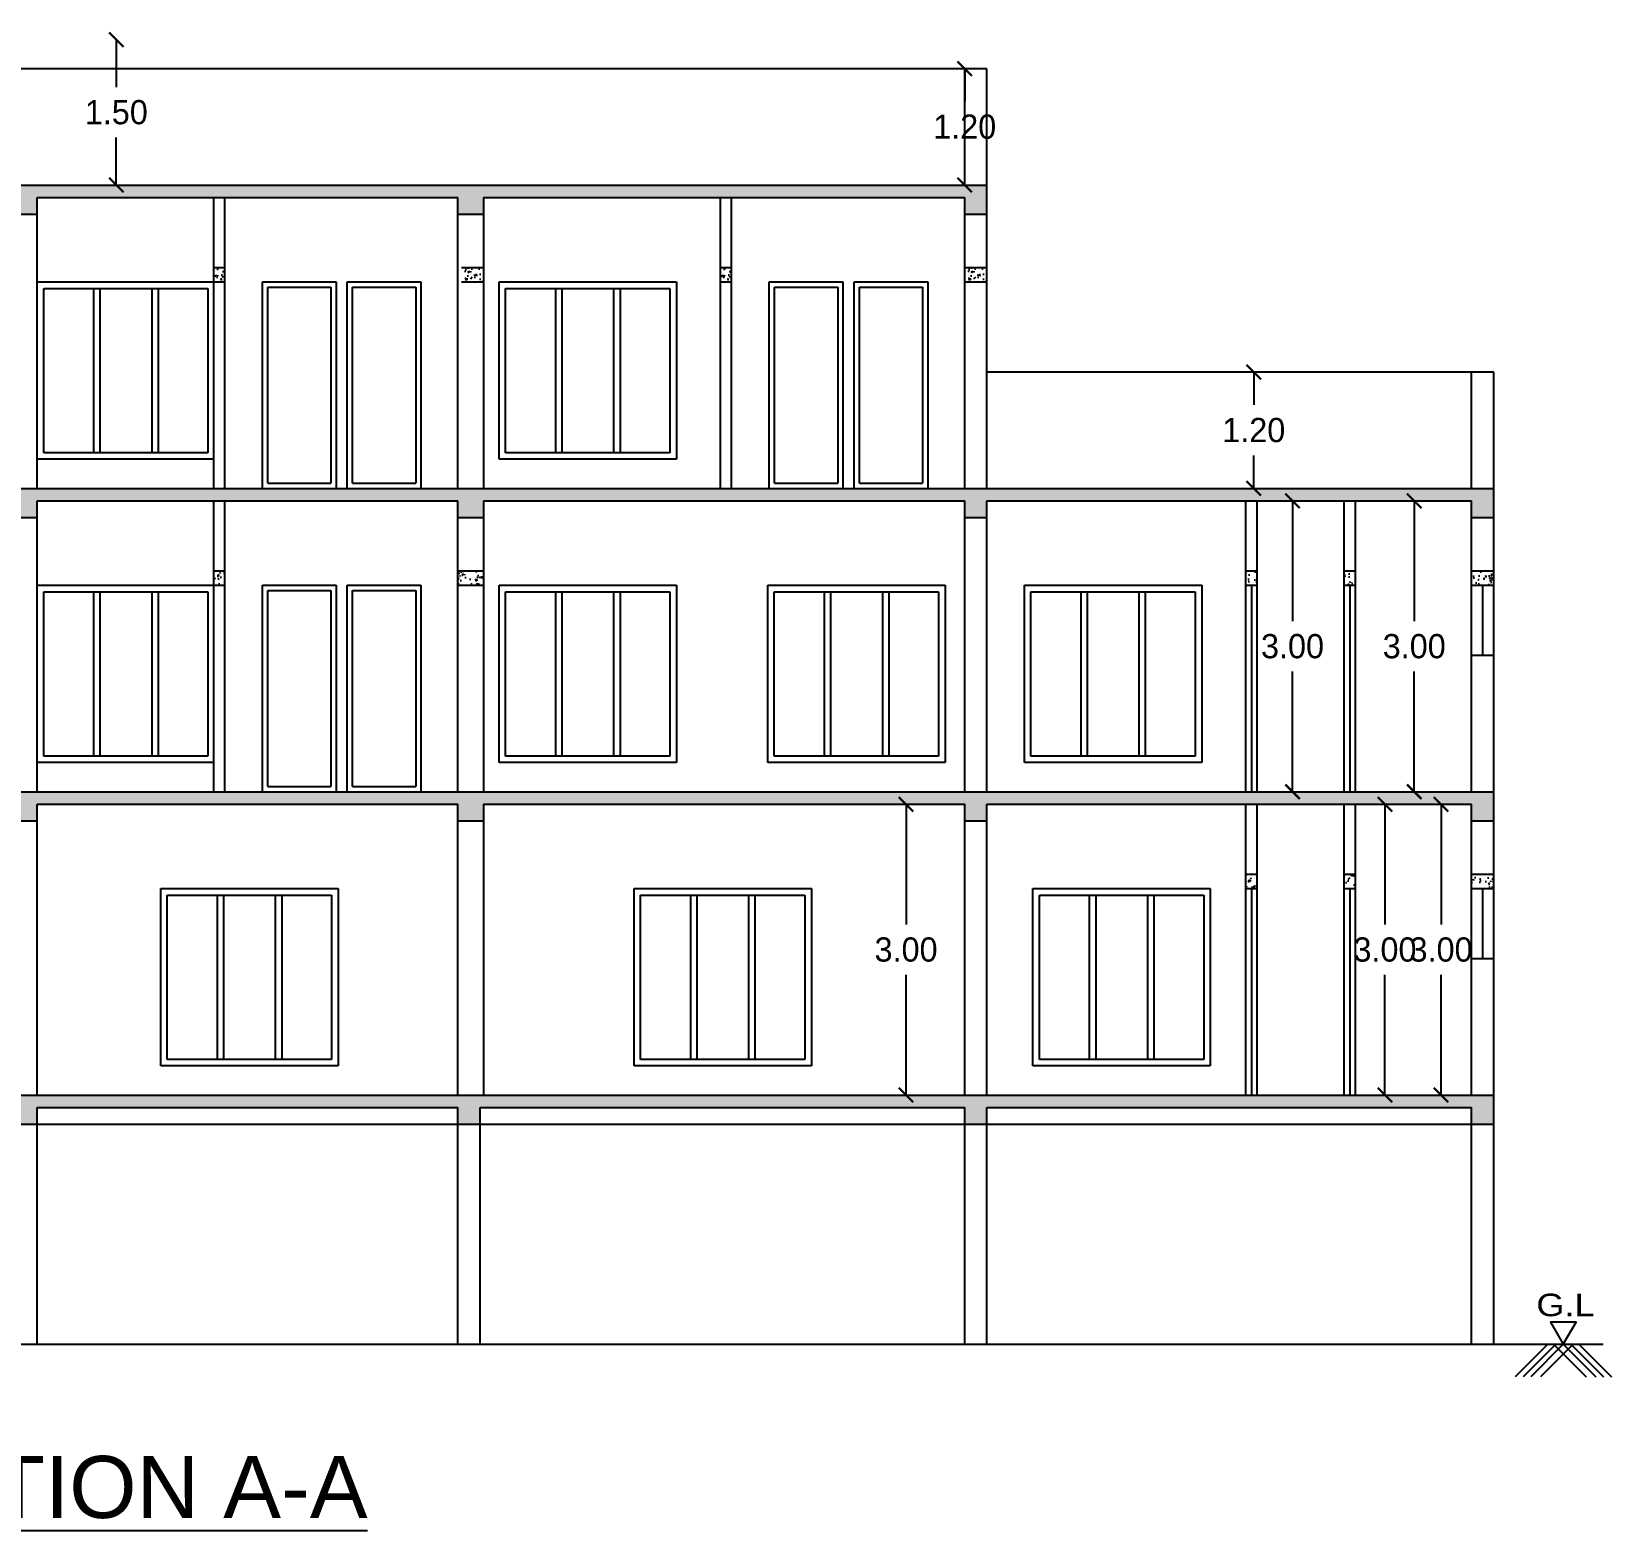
# Model space of a CAD drawing. Header units: metres. Extents: x 21686 to 22035, y 16742 to 16822.
# Drawn here: x 21807.47 to 21823.78, y 16750.89 to 16766.35 of the extents above; entities that cross this region are included whole.
import ezdxf

# ---------------------------------------------------------------- set-up
doc = ezdxf.new("R2010")
doc.units = ezdxf.units.M
doc.header["$LTSCALE"] = 1.8
doc.header["$MEASUREMENT"] = 0
for name, color, linetype in [('BLK_1_FLR_1_WC_BATH_HT', 223, 'Continuous'), ('BLK_1_FLR_2_WC_BATH_HT', 223, 'Continuous'), ('BLK_1_PARAPET_HT', 233, 'Continuous'), ('BLK_1_ROOF_WATER_TANK_HT', 235, 'Continuous')]:
    doc.layers.add(name, color=color, linetype=linetype)
doc.styles.add('BOLD', font='GOTHIC.TTF', dxfattribs={"height": 8.5})
doc.styles.get("Standard").update_dxf_attribs({"font": 'arial.ttf'})
doc.styles.add('USA TEXT', font='GOTHIC.TTF')
doc.dimstyles.new('1-100-ED', dxfattribs={"dimtxt": 0.25, "dimasz": 0.15, "dimexe": 0.18, "dimexo": 0.0625, "dimgap": 0.129, "dimtad": 0, "dimtih": 1, "dimtoh": 1, "dimzin": 0, "dimdsep": 46, "dimtxsty": 'USA TEXT', "dimblk": 'ARCHTICK', "dimcen": 0.1, "dimse1": 1, "dimse2": 1, "dimadec": 0, "dimazin": 0, "dimtfac": 1, "dimtofl": 0, "dimtmove": 0, "dimatfit": 3, "dimldrblk": 'ARCHTICK', "dimfxl": 0, "dimtolj": 1, "dimtzin": 0, "dimarcsym": 0})
pattern_1 = [(50, (1582295.9354, -26947.06744), (0.17931504565, -0.015688033746), [0.01875, -0.20625]), (355, (1582295.9354, -26947.06744), (-0.034687833403, 0.188048033425), [0.015, -0.165]), (100.45144446, (1582295.95035, -26947.06875), (0.144627211682, 0.172359997742), [0.015935048, -0.175285528]), (46.1842, (1582295.9354, -26947.01744), (0.266810332668, -0.041379820198), [0.028125, -0.309375]), (96.63563549, (1582295.95764, -26947.0209), (0.23366548642, 0.243529650194), [0.0239025855, -0.26292844]), (351.18416399, (1582295.9354, -26947.01744), (0.233665486264, 0.243529650067), [0.0225, -0.24750000025]), (21, (1582295.9604, -26947.02994), (0.14922676303, -0.100654722666), [0.01875, -0.20625]), (326, (1582295.9604, -26947.02994), (0.06082883298, 0.181287511262), [0.015, -0.165]), (71.45144474, (1582295.97284, -26947.03833), (0.210055594182, 0.080632788202), [0.0159350475, -0.175285528]), (37.5, (1582295.9354, -26947.06744), (0.0030399638293, 0.0832234634578), [0, -0.163, 0, -0.1675, 0, -0.165625]), (7.5, (1582295.9354, -26947.06744), (0.0657673843605, 0.0986029279706), [0, -0.0955, 0, -0.15925, 0, -0.063125]), (327.5, (1582295.87965, -26947.06744), (0.133455609043, -0.0056387179336), [0, -0.0625, 0, -0.195, 0, -0.25875]), (317.5, (1582295.85465, -26947.06744), (0.145796542336, 0.025026245583), [0, -0.08125, 0, -0.1295, 0, -0.18375])]

# ---------------------------------------------------------------- blocks, each defined once
blk = doc.blocks.new('_ArchTick')
at = {"color": 0, "linetype": 'ByBlock', "const_width": 0.15}
blk.add_lwpolyline([(-0.5, -0.5), (0.5, 0.5)], dxfattribs=at)
blk = doc.blocks.new('*D81')
at = {"color": 0, "lineweight": -2}
for p, q in [((21820.087, 16762.842), (21820.087, 16762.502)), ((21820.087, 16761.642), (21820.087, 16761.982))]:
    blk.add_line(p, q, dxfattribs=at)
at = {"layer": 'Defpoints', "color": 0}
for p in [(21820.087, 16762.842), (21820.087, 16761.642), (21820.087, 16761.642)]:
    blk.add_point(p, dxfattribs=at)
at = {"color": 0, "lineweight": -2, "xscale": 0.15, "yscale": 0.15, "zscale": 0.15}
for p, rotation in [((21820.087, 16762.842), 90), ((21820.087, 16761.642), 270)]:
    blk.add_blockref('_ArchTick', p, dxfattribs=dict(at, rotation=rotation))
at = {"color": 0, "insert": (21820.087, 16762.242), "char_height": 0.25, "attachment_point": 5, "style": 'USA TEXT'}
blk.add_mtext('\\A1;1.20', dxfattribs=at)
blk = doc.blocks.new('*D34')
at = {"layer": 'BLK_1_FLR_1_WC_BATH_HT', "color": 0, "lineweight": -2}
for p, q in [((21821.441, 16758.382), (21821.441, 16757.142)), ((21821.441, 16755.382), (21821.441, 16756.622))]:
    blk.add_line(p, q, dxfattribs=at)
at = {"layer": 'Defpoints', "color": 0}
for p in [(21821.441, 16758.382), (21821.441, 16755.382), (21821.441, 16755.382)]:
    blk.add_point(p, dxfattribs=at)
at = {"layer": 'BLK_1_FLR_1_WC_BATH_HT', "color": 0, "lineweight": -2, "xscale": 0.15, "yscale": 0.15, "zscale": 0.15}
for p, rotation in [((21821.441, 16758.382), 90), ((21821.441, 16755.382), 270)]:
    blk.add_blockref('_ArchTick', p, dxfattribs=dict(at, rotation=rotation))
at = {"layer": 'BLK_1_FLR_1_WC_BATH_HT', "color": 0, "insert": (21821.441, 16756.882), "char_height": 0.25, "attachment_point": 5, "style": 'USA TEXT'}
blk.add_mtext('\\A1;3.00', dxfattribs=at)
blk = doc.blocks.new('*D35')
at = {"layer": 'BLK_1_FLR_1_WC_BATH_HT', "color": 0, "lineweight": -2}
for p, q in [((21822.02, 16758.382), (21822.02, 16757.142)), ((21822.02, 16755.382), (21822.02, 16756.622))]:
    blk.add_line(p, q, dxfattribs=at)
at = {"layer": 'Defpoints', "color": 0}
for p in [(21822.02, 16758.382), (21822.02, 16755.382), (21822.02, 16755.382)]:
    blk.add_point(p, dxfattribs=at)
at = {"layer": 'BLK_1_FLR_1_WC_BATH_HT', "color": 0, "lineweight": -2, "xscale": 0.15, "yscale": 0.15, "zscale": 0.15}
for p, rotation in [((21822.02, 16758.382), 90), ((21822.02, 16755.382), 270)]:
    blk.add_blockref('_ArchTick', p, dxfattribs=dict(at, rotation=rotation))
at = {"layer": 'BLK_1_FLR_1_WC_BATH_HT', "color": 0, "insert": (21822.02, 16756.882), "char_height": 0.25, "attachment_point": 5, "style": 'USA TEXT'}
blk.add_mtext('\\A1;3.00', dxfattribs=at)
blk = doc.blocks.new('*D36')
at = {"layer": 'BLK_1_FLR_1_WC_BATH_HT', "color": 0, "lineweight": -2}
for p, q in [((21816.499, 16758.382), (21816.499, 16757.142)), ((21816.499, 16755.382), (21816.499, 16756.622))]:
    blk.add_line(p, q, dxfattribs=at)
at = {"layer": 'Defpoints', "color": 0}
for p in [(21816.499, 16758.382), (21816.499, 16755.382), (21816.499, 16755.382)]:
    blk.add_point(p, dxfattribs=at)
at = {"layer": 'BLK_1_FLR_1_WC_BATH_HT', "color": 0, "lineweight": -2, "xscale": 0.15, "yscale": 0.15, "zscale": 0.15}
for p, rotation in [((21816.499, 16758.382), 90), ((21816.499, 16755.382), 270)]:
    blk.add_blockref('_ArchTick', p, dxfattribs=dict(at, rotation=rotation))
at = {"layer": 'BLK_1_FLR_1_WC_BATH_HT', "color": 0, "insert": (21816.499, 16756.882), "char_height": 0.25, "attachment_point": 5, "style": 'USA TEXT'}
blk.add_mtext('\\A1;3.00', dxfattribs=at)
blk = doc.blocks.new('*D40')
at = {"layer": 'BLK_1_FLR_2_WC_BATH_HT', "color": 0, "lineweight": -2}
for p, q in [((21821.743, 16761.512), (21821.743, 16760.272)), ((21821.743, 16758.512), (21821.743, 16759.752))]:
    blk.add_line(p, q, dxfattribs=at)
at = {"layer": 'Defpoints', "color": 0}
for p in [(21821.743, 16761.512), (21821.743, 16761.512), (21821.743, 16758.512)]:
    blk.add_point(p, dxfattribs=at)
at = {"layer": 'BLK_1_FLR_2_WC_BATH_HT', "color": 0, "lineweight": -2, "xscale": 0.15, "yscale": 0.15, "zscale": 0.15}
for p, rotation in [((21821.743, 16761.512), 90), ((21821.743, 16758.512), 270)]:
    blk.add_blockref('_ArchTick', p, dxfattribs=dict(at, rotation=rotation))
at = {"layer": 'BLK_1_FLR_2_WC_BATH_HT', "color": 0, "insert": (21821.743, 16760.012), "char_height": 0.25, "attachment_point": 5, "style": 'USA TEXT'}
blk.add_mtext('\\A1;3.00', dxfattribs=at)
blk = doc.blocks.new('*D41')
at = {"layer": 'BLK_1_FLR_2_WC_BATH_HT', "color": 0, "lineweight": -2}
for p, q in [((21820.487, 16761.512), (21820.487, 16760.272)), ((21820.487, 16758.512), (21820.487, 16759.752))]:
    blk.add_line(p, q, dxfattribs=at)
at = {"layer": 'Defpoints', "color": 0}
for p in [(21820.487, 16761.512), (21820.487, 16761.512), (21820.487, 16758.512)]:
    blk.add_point(p, dxfattribs=at)
at = {"layer": 'BLK_1_FLR_2_WC_BATH_HT', "color": 0, "lineweight": -2, "xscale": 0.15, "yscale": 0.15, "zscale": 0.15}
for p, rotation in [((21820.487, 16761.512), 90), ((21820.487, 16758.512), 270)]:
    blk.add_blockref('_ArchTick', p, dxfattribs=dict(at, rotation=rotation))
at = {"layer": 'BLK_1_FLR_2_WC_BATH_HT', "color": 0, "insert": (21820.487, 16760.012), "char_height": 0.25, "attachment_point": 5, "style": 'USA TEXT'}
blk.add_mtext('\\A1;3.00', dxfattribs=at)
blk = doc.blocks.new('*D48')
at = {"layer": 'BLK_1_PARAPET_HT', "color": 0, "lineweight": -2}
for p, q in [((21817.104, 16765.972), (21817.104, 16765.632)), ((21817.104, 16764.772), (21817.104, 16765.112))]:
    blk.add_line(p, q, dxfattribs=at)
at = {"layer": 'Defpoints', "color": 0}
for p in [(21817.104, 16765.972), (21817.104, 16765.972), (21817.104, 16764.772)]:
    blk.add_point(p, dxfattribs=at)
at = {"layer": 'BLK_1_PARAPET_HT', "color": 0, "lineweight": -2, "xscale": 0.15, "yscale": 0.15, "zscale": 0.15}
for p, rotation in [((21817.104, 16765.972), 90), ((21817.104, 16764.772), 270)]:
    blk.add_blockref('_ArchTick', p, dxfattribs=dict(at, rotation=rotation))
at = {"layer": 'BLK_1_PARAPET_HT', "color": 0, "insert": (21817.104, 16765.372), "char_height": 0.25, "attachment_point": 5, "style": 'USA TEXT'}
blk.add_mtext('\\A1;1.20', dxfattribs=at)
blk = doc.blocks.new('*D50')
at = {"layer": 'BLK_1_ROOF_WATER_TANK_HT', "color": 0, "lineweight": -2}
for p, q in [((21808.349, 16766.272), (21808.349, 16765.782)), ((21808.349, 16764.772), (21808.349, 16765.262))]:
    blk.add_line(p, q, dxfattribs=at)
at = {"layer": 'Defpoints', "color": 0}
for p in [(21808.171, 16766.272), (21808.349, 16766.272), (21808.171, 16764.772)]:
    blk.add_point(p, dxfattribs=at)
at = {"layer": 'BLK_1_ROOF_WATER_TANK_HT', "color": 0, "lineweight": -2, "xscale": 0.15, "yscale": 0.15, "zscale": 0.15}
for p, rotation in [((21808.349, 16766.272), 90), ((21808.349, 16764.772), 270)]:
    blk.add_blockref('_ArchTick', p, dxfattribs=dict(at, rotation=rotation))
at = {"layer": 'BLK_1_ROOF_WATER_TANK_HT', "color": 0, "insert": (21808.349, 16765.522), "char_height": 0.25, "attachment_point": 5, "style": 'USA TEXT'}
blk.add_mtext('\\A1;1.50', dxfattribs=at)

msp = doc.modelspace()

# ---------------------------------------------------------------- hatches: boundary and pattern name
h = msp.add_hatch()
h.set_pattern_fill('AR-CONC', color=256, scale=0.025)
h.set_pattern_definition(pattern_1)
h.paths.add_polyline_path([(21817.3339, 16764.7718), (21802.0723, 16764.7718), (21802.0723, 16764.4718), (21802.3023, 16764.4718), (21802.3023, 16764.5359), (21802.3023, 16764.6418), (21807.3023, 16764.6418), (21807.3023, 16764.4718), (21807.5323, 16764.4718), (21807.5323, 16764.6418), (21811.8739, 16764.6418), (21811.8739, 16764.4718), (21812.1397, 16764.4718), (21812.1397, 16764.6418), (21817.1039, 16764.6418), (21817.1039, 16764.4718), (21817.3339, 16764.4718)])
h = msp.add_hatch()
h.set_pattern_fill('AR-CONC', color=256, scale=0.025)
h.set_pattern_definition([(50, (1582290.7054, -26947.06744), (0.17931504565, -0.015688033746), [0.01875, -0.20625]), (355, (1582290.7054, -26947.06744), (-0.034687833403, 0.188048033425), [0.015, -0.165]), (100.45144446, (1582290.72035, -26947.06875), (0.144627211682, 0.172359997742), [0.015935048, -0.175285528]), (46.1842, (1582290.7054, -26947.01744), (0.266810332668, -0.041379820198), [0.028125, -0.309375]), (96.63563549, (1582290.72764, -26947.0209), (0.23366548642, 0.243529650194), [0.0239025855, -0.26292844]), (351.18416399, (1582290.7054, -26947.01744), (0.233665486264, 0.243529650067), [0.0225, -0.24750000025]), (21, (1582290.7304, -26947.02994), (0.14922676303, -0.100654722666), [0.01875, -0.20625]), (326, (1582290.7304, -26947.02994), (0.06082883298, 0.181287511262), [0.015, -0.165]), (71.45144474, (1582290.74284, -26947.03833), (0.210055594182, 0.080632788202), [0.0159350475, -0.175285528]), (37.5, (1582290.7054, -26947.06744), (0.0030399638293, 0.0832234634578), [0, -0.163, 0, -0.1675, 0, -0.165625]), (7.5, (1582290.7054, -26947.06744), (0.0657673843605, 0.0986029279706), [0, -0.0955, 0, -0.15925, 0, -0.063125]), (327.5, (1582290.64965, -26947.06744), (0.133455609043, -0.0056387179336), [0, -0.0625, 0, -0.195, 0, -0.25875]), (317.5, (1582290.62465, -26947.06744), (0.145796542336, 0.025026245583), [0, -0.08125, 0, -0.1295, 0, -0.18375])])
h.paths.add_polyline_path([(21809.4687, 16763.9218), (21809.3537, 16763.9218), (21809.3537, 16763.7718), (21809.4687, 16763.7718)])
h = msp.add_hatch()
h.set_pattern_fill('AR-CONC', color=256, scale=0.025)
h.set_pattern_definition([(50, (1582290.74117, -26947.06744), (0.17931504565, -0.015688033746), [0.01875, -0.20625]), (355, (1582290.74117, -26947.06744), (-0.034687833403, 0.188048033425), [0.015, -0.165]), (100.45144446, (1582290.75612, -26947.06875), (0.144627211682, 0.172359997742), [0.015935048, -0.175285528]), (46.1842, (1582290.74117, -26947.01744), (0.266810332668, -0.041379820198), [0.028125, -0.309375]), (96.63563549, (1582290.7634, -26947.0209), (0.23366548642, 0.243529650194), [0.0239025855, -0.26292844]), (351.18416399, (1582290.74117, -26947.01744), (0.233665486264, 0.243529650067), [0.0225, -0.24750000025]), (21, (1582290.76617, -26947.02994), (0.14922676303, -0.100654722666), [0.01875, -0.20625]), (326, (1582290.76617, -26947.02994), (0.06082883298, 0.181287511262), [0.015, -0.165]), (71.45144474, (1582290.77861, -26947.03833), (0.210055594182, 0.080632788202), [0.0159350475, -0.175285528]), (37.5, (1582290.741175, -26947.06744), (0.0030399638293, 0.0832234634578), [0, -0.163, 0, -0.1675, 0, -0.165625]), (7.5, (1582290.741175, -26947.06744), (0.0657673843605, 0.0986029279706), [0, -0.0955, 0, -0.15925, 0, -0.063125]), (327.5, (1582290.685425, -26947.06744), (0.133455609043, -0.0056387179336), [0, -0.0625, 0, -0.195, 0, -0.25875]), (317.5, (1582290.66042, -26947.06744), (0.145796542336, 0.025026245583), [0, -0.08125, 0, -0.1295, 0, -0.18375])])
h.paths.add_polyline_path([(21812.1397, 16763.9218), (21811.9097, 16763.9218), (21811.9097, 16763.7718), (21812.1397, 16763.7718)])
h = msp.add_hatch()
h.set_pattern_fill('AR-CONC', color=256, scale=0.025)
h.set_pattern_definition(pattern_1)
h.paths.add_polyline_path([(21814.6987, 16763.9218), (21814.5837, 16763.9218), (21814.5837, 16763.7718), (21814.6987, 16763.7718)])
h = msp.add_hatch()
h.set_pattern_fill('AR-CONC', color=256, scale=0.025)
h.set_pattern_definition(pattern_1)
h.paths.add_polyline_path([(21817.3339, 16763.9218), (21817.1039, 16763.9218), (21817.1039, 16763.7718), (21817.3339, 16763.7718)])
h = msp.add_hatch()
h.set_pattern_fill('AR-CONC', color=256, scale=0.025)
h.set_pattern_definition(pattern_1)
h.paths.add_polyline_path([(21822.5655, 16761.6418), (21802.0723, 16761.6418), (21802.0723, 16761.3418), (21802.3023, 16761.3418), (21802.3023, 16761.4059), (21802.3023, 16761.5118), (21807.3023, 16761.5118), (21807.3023, 16761.3418), (21807.5323, 16761.3418), (21807.5323, 16761.5118), (21811.8739, 16761.5118), (21811.8739, 16761.3418), (21812.1397, 16761.3418), (21812.1397, 16761.5118), (21817.1039, 16761.5118), (21817.1039, 16761.3418), (21817.3339, 16761.3418), (21817.3339, 16761.5118), (21822.3355, 16761.5118), (21822.3355, 16761.3418), (21822.5655, 16761.3418)])
h = msp.add_hatch()
h.set_pattern_fill('AR-CONC', color=256, scale=0.025)
h.set_pattern_definition(pattern_1)
h.paths.add_polyline_path([(21809.4687, 16760.7918), (21809.3537, 16760.7918), (21809.3537, 16760.6418), (21809.4687, 16760.6418)])
h = msp.add_hatch()
h.set_pattern_fill('AR-CONC', color=256, scale=0.025)
h.set_pattern_definition(pattern_1)
h.paths.add_polyline_path([(21812.1397, 16760.7918), (21811.8739, 16760.7918), (21811.8739, 16760.6418), (21812.1397, 16760.6418)])
h = msp.add_hatch()
h.set_pattern_fill('AR-CONC', color=256, scale=0.025)
h.set_pattern_definition(pattern_1)
h.paths.add_polyline_path([(21820.1205, 16760.7918), (21820.0055, 16760.7918), (21820.0055, 16760.6418), (21820.1205, 16760.6418)])
h = msp.add_hatch()
h.set_pattern_fill('AR-CONC', color=256, scale=0.025)
h.set_pattern_definition(pattern_1)
h.paths.add_polyline_path([(21821.1355, 16760.7918), (21821.0205, 16760.7918), (21821.0205, 16760.6418), (21821.1355, 16760.6418)])
h = msp.add_hatch()
h.set_pattern_fill('AR-CONC', color=256, scale=0.025)
h.set_pattern_definition(pattern_1)
h.paths.add_polyline_path([(21822.5655, 16760.7918), (21822.3355, 16760.7918), (21822.3355, 16760.6418), (21822.5655, 16760.6418)])
h = msp.add_hatch()
h.set_pattern_fill('AR-CONC', color=256, scale=0.025)
h.set_pattern_definition(pattern_1)
h.paths.add_polyline_path([(21822.5655, 16758.5118), (21802.0723, 16758.5118), (21802.0723, 16758.2118), (21802.3023, 16758.2118), (21802.3023, 16758.2759), (21802.3023, 16758.3818), (21807.3023, 16758.3818), (21807.3023, 16758.2118), (21807.5323, 16758.2118), (21807.5323, 16758.3818), (21811.8739, 16758.3818), (21811.8739, 16758.2118), (21812.1397, 16758.2118), (21812.1397, 16758.3818), (21817.1039, 16758.3818), (21817.1039, 16758.2118), (21817.3339, 16758.2118), (21817.3339, 16758.3818), (21822.3355, 16758.3818), (21822.3355, 16758.2118), (21822.5655, 16758.2118)])
h = msp.add_hatch()
h.set_pattern_fill('AR-CONC', color=256, scale=0.025)
h.set_pattern_definition(pattern_1)
h.paths.add_polyline_path([(21820.1205, 16757.6618), (21820.0055, 16757.6618), (21820.0055, 16757.5118), (21820.1205, 16757.5118)])
h = msp.add_hatch()
h.set_pattern_fill('AR-CONC', color=256, scale=0.025)
h.set_pattern_definition(pattern_1)
h.paths.add_polyline_path([(21821.1355, 16757.6618), (21821.0205, 16757.6618), (21821.0205, 16757.5118), (21821.1355, 16757.5118)])
h = msp.add_hatch()
h.set_pattern_fill('AR-CONC', color=256, scale=0.025)
h.set_pattern_definition(pattern_1)
h.paths.add_polyline_path([(21822.5655, 16757.6618), (21822.3355, 16757.6618), (21822.3355, 16757.5118), (21822.5655, 16757.5118)])
h = msp.add_hatch()
h.set_pattern_fill('AR-CONC', color=256, scale=0.025)
h.set_pattern_definition(pattern_1)
h.paths.add_polyline_path([(21822.5655, 16755.3818), (21802.0723, 16755.3818), (21802.0723, 16755.0818), (21802.3023, 16755.0818), (21802.3023, 16755.2518), (21807.3023, 16755.2518), (21807.3023, 16755.0818), (21807.5323, 16755.0818), (21807.5323, 16755.2518), (21811.8739, 16755.2518), (21811.8739, 16755.0818), (21812.1039, 16755.0818), (21812.1039, 16755.2518), (21817.1039, 16755.2518), (21817.1039, 16755.0818), (21817.3339, 16755.0818), (21817.3339, 16755.2518), (21822.3355, 16755.2518), (21822.3355, 16755.0818), (21822.5655, 16755.0818)])

# ---------------------------------------------------------------- linework, layer by layer
for p, q in [((21817.3339, 16765.9718), (21802.3023, 16765.9718)), ((21817.1039, 16764.7718), (21817.1039, 16765.9718)), ((21817.3339, 16764.7718), (21817.3339, 16765.9718)), ((21796.8123, 16764.7718), (21817.3339, 16764.7718)), ((21817.3339, 16761.6418), (21817.3339, 16764.7718)), ((21807.5323, 16764.6418), (21811.8739, 16764.6418)), ((21807.5323, 16761.6418), (21807.5323, 16764.6418)), ((21809.3537, 16761.6418), (21809.3537, 16764.6418)), ((21809.4687, 16761.6418), (21809.4687, 16764.6418)), ((21811.8739, 16761.6418), (21811.8739, 16764.6418)), ((21812.1397, 16764.6418), (21817.1039, 16764.6418)), ((21812.1397, 16764.6418), (21812.1397, 16761.6418)), ((21814.5837, 16761.6418), (21814.5837, 16764.6418)), ((21814.6987, 16761.6418), (21814.6987, 16764.6418)), ((21817.1039, 16761.6418), (21817.1039, 16764.6418)), ((21807.3023, 16764.4718), (21807.5323, 16764.4718)), ((21811.8739, 16764.4718), (21812.1376, 16764.4718)), ((21817.1039, 16764.4718), (21817.3339, 16764.4718)), ((21809.3537, 16763.9218), (21809.4687, 16763.9218)), ((21811.9097, 16763.9218), (21812.1397, 16763.9218)), ((21814.5837, 16763.9218), (21814.6987, 16763.9218)), ((21817.1039, 16763.9218), (21817.3339, 16763.9218)), ((21807.5323, 16761.9418), (21807.5323, 16763.7718)), ((21807.5323, 16763.7718), (21809.3537, 16763.7718)), ((21809.3537, 16763.7718), (21809.4687, 16763.7718)), ((21809.8576, 16761.6418), (21809.8576, 16763.7718)), ((21809.8576, 16763.7718), (21810.6176, 16763.7718)), ((21809.9119, 16761.6961), (21809.9119, 16763.7175)), ((21809.9119, 16763.7175), (21810.5634, 16763.7175)), ((21810.5634, 16763.7175), (21810.5634, 16761.6961)), ((21810.6176, 16763.7718), (21810.6176, 16761.6418)), ((21810.7326, 16761.6418), (21810.7326, 16763.7718)), ((21810.7326, 16763.7718), (21811.4926, 16763.7718)), ((21810.7869, 16761.6961), (21810.7869, 16763.7175)), ((21810.7869, 16763.7175), (21811.4384, 16763.7175)), ((21811.4384, 16763.7175), (21811.4384, 16761.6961)), ((21811.4926, 16763.7718), (21811.4926, 16761.6418)), ((21811.9097, 16763.7718), (21812.1397, 16763.7718)), ((21812.2989, 16761.9418), (21812.2989, 16763.7718)), ((21812.2989, 16763.7718), (21814.1289, 16763.7718)), ((21814.1289, 16763.7718), (21814.1289, 16761.9418)), ((21814.5837, 16763.7718), (21814.6987, 16763.7718)), ((21815.0876, 16761.6418), (21815.0876, 16763.7718)), ((21815.0876, 16763.7718), (21815.8476, 16763.7718)), ((21815.1419, 16761.6961), (21815.1419, 16763.7175)), ((21815.1419, 16763.7175), (21815.7934, 16763.7175)), ((21815.7934, 16763.7175), (21815.7934, 16761.6961)), ((21815.8476, 16763.7718), (21815.8476, 16761.6418)), ((21815.9626, 16761.6418), (21815.9626, 16763.7718)), ((21815.9626, 16763.7718), (21816.7226, 16763.7718)), ((21816.0169, 16761.6961), (21816.0169, 16763.7175)), ((21816.0169, 16763.7175), (21816.6684, 16763.7175)), ((21816.6684, 16763.7175), (21816.6684, 16761.6961)), ((21816.7226, 16763.7718), (21816.7226, 16761.6418)), ((21817.1039, 16763.7718), (21817.3339, 16763.7718)), ((21807.5995, 16762.009), (21807.5995, 16763.7046)), ((21807.5995, 16763.7046), (21809.2951, 16763.7046)), ((21808.1139, 16763.7046), (21808.1139, 16762.009)), ((21808.18, 16763.7046), (21808.18, 16762.009)), ((21808.7146, 16763.7046), (21808.7146, 16762.009)), ((21808.7807, 16763.7046), (21808.7807, 16762.009)), ((21809.2951, 16763.7046), (21809.2951, 16762.009)), ((21812.3661, 16762.009), (21812.3661, 16763.7046)), ((21812.3661, 16763.7046), (21814.0616, 16763.7046)), ((21812.8805, 16763.7046), (21812.8805, 16762.009)), ((21812.9466, 16763.7046), (21812.9466, 16762.009)), ((21813.4812, 16763.7046), (21813.4812, 16762.009)), ((21813.5473, 16763.7046), (21813.5473, 16762.009)), ((21814.0616, 16763.7046), (21814.0616, 16762.009)), ((21822.5655, 16762.8418), (21817.3339, 16762.8418)), ((21822.3355, 16761.6418), (21822.3355, 16762.8418)), ((21822.5655, 16752.8118), (21822.5655, 16762.8418)), ((21809.3537, 16761.9418), (21807.5323, 16761.9418)), ((21809.2951, 16762.009), (21807.5995, 16762.009)), ((21814.1289, 16761.9418), (21812.2989, 16761.9418)), ((21814.0616, 16762.009), (21812.3661, 16762.009)), ((21796.8123, 16761.6418), (21822.5655, 16761.6418)), ((21809.9119, 16761.6961), (21810.5634, 16761.6961)), ((21810.7869, 16761.6961), (21811.4384, 16761.6961)), ((21815.1419, 16761.6961), (21815.7934, 16761.6961)), ((21816.0169, 16761.6961), (21816.6684, 16761.6961)), ((21807.5323, 16761.5118), (21811.8739, 16761.5118)), ((21807.5323, 16758.5118), (21807.5323, 16761.5118)), ((21809.3537, 16758.5118), (21809.3537, 16761.5118)), ((21809.4687, 16758.5118), (21809.4687, 16761.5118)), ((21811.8739, 16758.5118), (21811.8739, 16761.5118)), ((21812.1397, 16761.5118), (21817.1039, 16761.5118)), ((21812.1397, 16761.5118), (21812.1397, 16758.5118)), ((21817.1039, 16758.5118), (21817.1039, 16761.5118)), ((21817.3339, 16761.5118), (21822.3355, 16761.5118)), ((21817.3339, 16758.5118), (21817.3339, 16761.5118)), ((21820.0055, 16758.5118), (21820.0055, 16761.5118)), ((21820.1205, 16758.5118), (21820.1205, 16761.5118)), ((21821.0205, 16758.5118), (21821.0205, 16761.5118)), ((21821.1355, 16758.5118), (21821.1355, 16761.5118)), ((21822.3355, 16758.5118), (21822.3355, 16761.5118)), ((21807.3023, 16761.3418), (21807.5323, 16761.3418)), ((21811.8739, 16761.3418), (21812.1376, 16761.3418)), ((21817.1039, 16761.3418), (21817.3339, 16761.3418)), ((21822.3355, 16761.3418), (21822.5655, 16761.3418)), ((21809.3537, 16760.7918), (21809.4687, 16760.7918)), ((21811.8739, 16760.7918), (21812.1397, 16760.7918)), ((21820.0055, 16760.7918), (21820.1205, 16760.7918)), ((21821.0205, 16760.7918), (21821.1355, 16760.7918)), ((21822.3355, 16760.7918), (21822.5655, 16760.7918)), ((21807.5323, 16758.8118), (21807.5323, 16760.6418)), ((21807.5323, 16760.6418), (21809.3537, 16760.6418)), ((21809.3537, 16760.6418), (21809.4687, 16760.6418)), ((21809.8576, 16758.5118), (21809.8576, 16760.6418)), ((21809.8576, 16760.6418), (21810.6176, 16760.6418)), ((21810.6176, 16760.6418), (21810.6176, 16758.5118)), ((21810.7326, 16758.5118), (21810.7326, 16760.6418)), ((21810.7326, 16760.6418), (21811.4926, 16760.6418)), ((21811.4926, 16760.6418), (21811.4926, 16758.5118)), ((21811.8739, 16760.6418), (21812.1397, 16760.6418)), ((21812.2989, 16758.8118), (21812.2989, 16760.6418)), ((21812.2989, 16760.6418), (21814.1289, 16760.6418)), ((21814.1289, 16760.6418), (21814.1289, 16758.8118)), ((21815.0722, 16758.8118), (21815.0722, 16760.6418)), ((21815.0722, 16760.6418), (21816.9022, 16760.6418)), ((21816.9022, 16760.6418), (21816.9022, 16758.8118)), ((21817.7196, 16758.8118), (21817.7196, 16760.6418)), ((21817.7196, 16760.6418), (21819.5496, 16760.6418)), ((21819.5496, 16760.6418), (21819.5496, 16758.8118)), ((21820.0055, 16760.6418), (21820.1205, 16760.6418)), ((21820.063, 16760.6418), (21820.063, 16758.5118)), ((21821.0205, 16760.6418), (21821.1355, 16760.6418)), ((21821.078, 16760.6418), (21821.078, 16758.5118)), ((21822.3355, 16760.6418), (21822.5655, 16760.6418)), ((21822.4505, 16759.9218), (21822.4505, 16760.6418)), ((21807.5995, 16758.879), (21807.5995, 16760.5746)), ((21807.5995, 16760.5746), (21809.2951, 16760.5746)), ((21808.1139, 16760.5746), (21808.1139, 16758.879)), ((21808.18, 16760.5746), (21808.18, 16758.879)), ((21808.7146, 16760.5746), (21808.7146, 16758.879)), ((21808.7807, 16760.5746), (21808.7807, 16758.879)), ((21809.2951, 16760.5746), (21809.2951, 16758.879)), ((21809.9119, 16758.5661), (21809.9119, 16760.5875)), ((21809.9119, 16760.5875), (21810.5634, 16760.5875)), ((21810.5634, 16760.5875), (21810.5634, 16758.5661)), ((21810.7869, 16758.5661), (21810.7869, 16760.5875)), ((21810.7869, 16760.5875), (21811.4384, 16760.5875)), ((21811.4384, 16760.5875), (21811.4384, 16758.5661)), ((21812.3661, 16758.879), (21812.3661, 16760.5746)), ((21812.3661, 16760.5746), (21814.0616, 16760.5746)), ((21812.8805, 16760.5746), (21812.8805, 16758.879)), ((21812.9466, 16760.5746), (21812.9466, 16758.879)), ((21813.4812, 16760.5746), (21813.4812, 16758.879)), ((21813.5473, 16760.5746), (21813.5473, 16758.879)), ((21814.0616, 16760.5746), (21814.0616, 16758.879)), ((21815.1394, 16758.879), (21815.1394, 16760.5746)), ((21815.1394, 16760.5746), (21816.8349, 16760.5746)), ((21815.6537, 16760.5746), (21815.6537, 16758.879)), ((21815.7199, 16760.5746), (21815.7199, 16758.879)), ((21816.2545, 16760.5746), (21816.2545, 16758.879)), ((21816.3206, 16760.5746), (21816.3206, 16758.879)), ((21816.8349, 16760.5746), (21816.8349, 16758.879)), ((21817.7869, 16758.879), (21817.7869, 16760.5746)), ((21817.7869, 16760.5746), (21819.4824, 16760.5746)), ((21818.3012, 16760.5746), (21818.3012, 16758.879)), ((21818.3673, 16760.5746), (21818.3673, 16758.879)), ((21818.9019, 16760.5746), (21818.9019, 16758.879)), ((21818.9681, 16760.5746), (21818.9681, 16758.879)), ((21819.4824, 16760.5746), (21819.4824, 16758.879)), ((21822.3355, 16759.9218), (21822.5655, 16759.9218)), ((21809.2951, 16758.879), (21807.5995, 16758.879)), ((21814.0616, 16758.879), (21812.3661, 16758.879)), ((21816.8349, 16758.879), (21815.1394, 16758.879)), ((21819.4824, 16758.879), (21817.7869, 16758.879)), ((21809.3537, 16758.8118), (21807.5323, 16758.8118)), ((21814.1289, 16758.8118), (21812.2989, 16758.8118)), ((21816.9022, 16758.8118), (21815.0722, 16758.8118)), ((21819.5496, 16758.8118), (21817.7196, 16758.8118)), ((21796.8123, 16758.5118), (21822.5655, 16758.5118)), ((21809.9119, 16758.5661), (21810.5634, 16758.5661)), ((21810.7869, 16758.5661), (21811.4384, 16758.5661)), ((21807.5323, 16758.3818), (21811.8739, 16758.3818)), ((21807.5323, 16755.3818), (21807.5323, 16758.3818)), ((21811.8739, 16755.3818), (21811.8739, 16758.3818)), ((21812.1397, 16758.3818), (21817.1039, 16758.3818)), ((21812.1397, 16758.3818), (21812.1397, 16755.3818)), ((21817.1039, 16755.3818), (21817.1039, 16758.3818)), ((21817.3339, 16758.3818), (21822.3355, 16758.3818)), ((21817.3339, 16755.3818), (21817.3339, 16758.3818)), ((21820.0055, 16755.3818), (21820.0055, 16758.3818)), ((21820.1205, 16755.3818), (21820.1205, 16758.3818)), ((21821.0205, 16755.3818), (21821.0205, 16758.3818)), ((21821.1355, 16755.3818), (21821.1355, 16758.3818)), ((21822.3355, 16755.3818), (21822.3355, 16758.3818)), ((21807.3023, 16758.2118), (21807.5323, 16758.2118)), ((21811.8739, 16758.2118), (21812.1376, 16758.2118)), ((21817.1039, 16758.2118), (21817.3339, 16758.2118)), ((21822.3355, 16758.2118), (21822.5655, 16758.2118)), ((21820.0055, 16757.6618), (21820.1205, 16757.6618)), ((21821.0205, 16757.6618), (21821.1355, 16757.6618)), ((21822.3355, 16757.6618), (21822.5655, 16757.6618)), ((21808.8075, 16755.6818), (21808.8075, 16757.5118)), ((21808.8075, 16757.5118), (21810.6375, 16757.5118)), ((21808.8747, 16755.749), (21808.8747, 16757.4446)), ((21808.8747, 16757.4446), (21810.5703, 16757.4446)), ((21809.3891, 16757.4446), (21809.3891, 16755.749)), ((21809.4552, 16757.4446), (21809.4552, 16755.749)), ((21809.9898, 16757.4446), (21809.9898, 16755.749)), ((21810.0559, 16757.4446), (21810.0559, 16755.749)), ((21810.5703, 16757.4446), (21810.5703, 16755.749)), ((21810.6375, 16757.5118), (21810.6375, 16755.6818)), ((21813.6914, 16755.6818), (21813.6914, 16757.5118)), ((21813.6914, 16757.5118), (21815.5214, 16757.5118)), ((21813.7587, 16755.749), (21813.7587, 16757.4446)), ((21813.7587, 16757.4446), (21815.4542, 16757.4446)), ((21814.273, 16757.4446), (21814.273, 16755.749)), ((21814.3391, 16757.4446), (21814.3391, 16755.749)), ((21814.8737, 16757.4446), (21814.8737, 16755.749)), ((21814.9399, 16757.4446), (21814.9399, 16755.749)), ((21815.4542, 16757.4446), (21815.4542, 16755.749)), ((21815.5214, 16757.5118), (21815.5214, 16755.6818)), ((21817.8086, 16755.6818), (21817.8086, 16757.5118)), ((21817.8086, 16757.5118), (21819.6386, 16757.5118)), ((21817.8758, 16755.749), (21817.8758, 16757.4446)), ((21817.8758, 16757.4446), (21819.5713, 16757.4446)), ((21818.3902, 16757.4446), (21818.3902, 16755.749)), ((21818.4563, 16757.4446), (21818.4563, 16755.749)), ((21818.9909, 16757.4446), (21818.9909, 16755.749)), ((21819.057, 16757.4446), (21819.057, 16755.749)), ((21819.5713, 16757.4446), (21819.5713, 16755.749)), ((21819.6386, 16757.5118), (21819.6386, 16755.6818)), ((21820.0055, 16757.5118), (21820.1205, 16757.5118)), ((21820.063, 16757.5118), (21820.063, 16755.3818)), ((21821.0205, 16757.5118), (21821.1355, 16757.5118)), ((21821.078, 16757.5118), (21821.078, 16755.3818)), ((21822.3355, 16757.5118), (21822.5655, 16757.5118)), ((21822.4505, 16756.7918), (21822.4505, 16757.5118)), ((21822.3355, 16756.7918), (21822.5655, 16756.7918)), ((21810.5703, 16755.749), (21808.8747, 16755.749)), ((21815.4542, 16755.749), (21813.7587, 16755.749)), ((21819.5713, 16755.749), (21817.8758, 16755.749)), ((21810.6375, 16755.6818), (21808.8075, 16755.6818)), ((21815.5214, 16755.6818), (21813.6914, 16755.6818)), ((21819.6386, 16755.6818), (21817.8086, 16755.6818)), ((21796.8123, 16755.3818), (21822.5655, 16755.3818)), ((21807.5323, 16755.2518), (21811.8739, 16755.2518)), ((21807.5323, 16752.8118), (21807.5323, 16755.2518)), ((21811.8739, 16752.8118), (21811.8739, 16755.2518)), ((21812.1039, 16755.2518), (21817.1039, 16755.2518)), ((21812.1039, 16752.8118), (21812.1039, 16755.2518)), ((21817.1039, 16752.8118), (21817.1039, 16755.2518)), ((21817.3339, 16755.2518), (21822.3355, 16755.2518)), ((21817.3339, 16752.8118), (21817.3339, 16755.2518)), ((21822.3355, 16752.8118), (21822.3355, 16755.2518)), ((21800.0423, 16755.0818), (21822.5655, 16755.0818)), ((21794.5483, 16752.8118), (21823.6918, 16752.8118)), ((21823.1222, 16752.8118), (21822.7856, 16752.4752)), ((21823.1222, 16752.8118), (21822.7856, 16752.4752)), ((21823.2035, 16752.8118), (21822.867, 16752.4752)), ((21823.2035, 16752.8118), (21822.867, 16752.4752)), ((21823.2817, 16752.8118), (21822.9451, 16752.4752)), ((21823.2817, 16752.8118), (21822.9451, 16752.4752)), ((21823.3818, 16752.8118), (21823.0452, 16752.4752)), ((21823.3818, 16752.8118), (21823.0452, 16752.4752)), ((21823.1816, 16752.8118), (21823.5182, 16752.4752)), ((21823.1816, 16752.8118), (21823.5182, 16752.4752)), ((21823.2817, 16752.8118), (21823.6183, 16752.4752)), ((21823.2817, 16752.8118), (21823.6183, 16752.4752)), ((21823.3599, 16752.8118), (21823.6965, 16752.4752)), ((21823.3599, 16752.8118), (21823.6965, 16752.4752)), ((21823.4412, 16752.8118), (21823.7778, 16752.4752)), ((21823.4412, 16752.8118), (21823.7778, 16752.4752))]:
    msp.add_line(p, q)
at = {"ltscale": 0.1}
msp.add_lwpolyline([(21823.2817, 16752.8118), (21823.4135, 16753.04), (21823.1499, 16753.04)], close=True, dxfattribs=at)
msp.add_lwpolyline([(21823.2817, 16752.8118), (21823.4135, 16753.04), (21823.1499, 16753.04)], close=True, dxfattribs=at)

# ---------------------------------------------------------------- texts
at = {"style": 'BOLD', "width": 1.2}
msp.add_text('G.L', height=0.23256, dxfattribs=at).set_placement((21823.0032, 16753.1))
msp.add_text('G.L', height=0.23256, dxfattribs=at).set_placement((21823.0032, 16753.1))
msp.add_text('%%USECTION A-A', height=0.64).set_placement((21805.2304, 16751.0179))

# ---------------------------------------------------------------- dimensions: what is measured, and where the dimension line sits
dim = msp.add_aligned_dim(p1=(21820.0865, 16762.8418), p2=(21820.0865, 16761.6418), distance=0, dimstyle='1-100-ED')
dim.commit()
dim.dimension.update_dxf_attribs({"geometry": '*D81', "text_midpoint": (21820.0865, 16762.2418)})
at = {"layer": 'BLK_1_FLR_1_WC_BATH_HT', "color": 3}
dim = msp.add_aligned_dim(p1=(21816.4992, 16758.3818), p2=(21816.4992, 16755.3818), distance=0, dimstyle='1-100-ED', dxfattribs=at)
dim.commit()
dim.dimension.update_dxf_attribs({"geometry": '*D36', "text_midpoint": (21816.4992, 16756.8818)})
at = {"layer": 'BLK_1_FLR_1_WC_BATH_HT', "color": 1}
dim = msp.add_aligned_dim(p1=(21821.4407, 16758.3818), p2=(21821.4407, 16755.3818), distance=0, dimstyle='1-100-ED', dxfattribs=at)
dim.commit()
dim.dimension.update_dxf_attribs({"geometry": '*D34', "text_midpoint": (21821.4407, 16756.8818)})
at = {"layer": 'BLK_1_FLR_1_WC_BATH_HT', "color": 2}
dim = msp.add_aligned_dim(p1=(21822.0205, 16758.3818), p2=(21822.0205, 16755.3818), distance=0, dimstyle='1-100-ED', dxfattribs=at)
dim.commit()
dim.dimension.update_dxf_attribs({"geometry": '*D35', "text_midpoint": (21822.0205, 16756.8818)})
at = {"layer": 'BLK_1_FLR_2_WC_BATH_HT', "color": 1}
dim = msp.add_aligned_dim(p1=(21820.4871, 16758.5118), p2=(21820.4871, 16761.5118), distance=0, dimstyle='1-100-ED', dxfattribs=at)
dim.commit()
dim.dimension.update_dxf_attribs({"geometry": '*D41', "text_midpoint": (21820.4871, 16760.0118)})
at = {"layer": 'BLK_1_FLR_2_WC_BATH_HT', "color": 2}
dim = msp.add_aligned_dim(p1=(21821.7432, 16758.5118), p2=(21821.7432, 16761.5118), distance=0, dimstyle='1-100-ED', dxfattribs=at)
dim.commit()
dim.dimension.update_dxf_attribs({"geometry": '*D40', "text_midpoint": (21821.7432, 16760.0118)})
at = {"layer": 'BLK_1_PARAPET_HT'}
dim = msp.add_aligned_dim(p1=(21817.1039, 16764.7718), p2=(21817.1039, 16765.9718), distance=0, dimstyle='1-100-ED', dxfattribs=at)
dim.commit()
dim.dimension.update_dxf_attribs({"geometry": '*D48', "text_midpoint": (21817.1039, 16765.3718)})
at = {"layer": 'BLK_1_ROOF_WATER_TANK_HT'}
dim = msp.add_aligned_dim(p1=(21808.1707, 16764.7718), p2=(21808.1707, 16766.2718), distance=-0.1782, dimstyle='1-100-ED', dxfattribs=at)
dim.commit()
dim.dimension.update_dxf_attribs({"geometry": '*D50', "text_midpoint": (21808.349, 16765.5218)})

doc.saveas('drawing.dxf')
